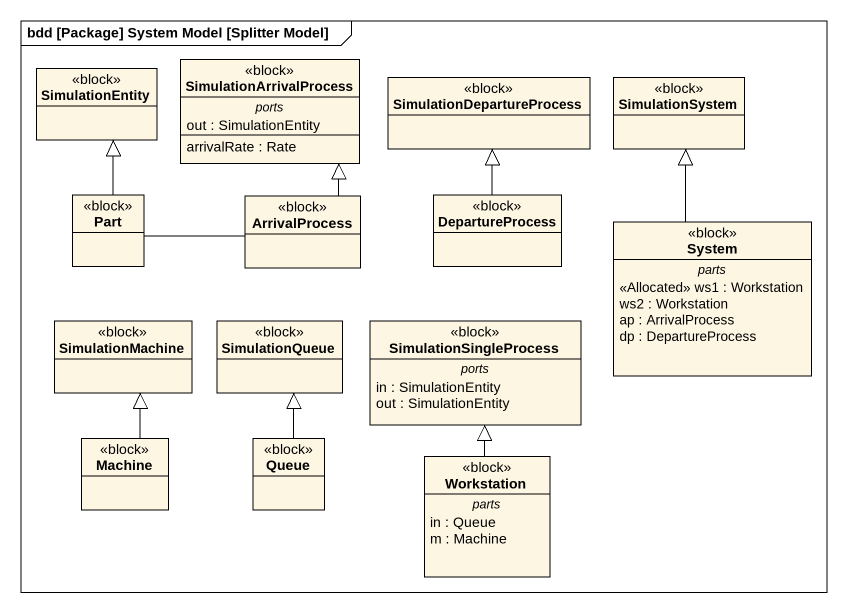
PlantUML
@startuml
mainframe bdd [Package] System Model [Splitter Model]
hide circle
hide empty members
class SimulationEntity <<block>>
class SimulationArrivalProcess <<block>> {
  -- ports --
  out : SimulationEntity
  --
  arrivalRate : Rate
}
class SimulationDepartureProcess <<block>>
class SimulationSystem <<block>>
class Part <<block>>
class ArrivalProcess <<block>>
class DepartureProcess <<block>>
class System <<block>> {
  -- parts --
  <<Allocated>> ws1 : Workstation
  ws2 : Workstation
  ap : ArrivalProcess
  dp : DepartureProcess
}
class SimulationMachine <<block>>
class SimulationQueue <<block>>
class SimulationSingleProcess <<block>> {
  -- ports --
  in : SimulationEntity
  out : SimulationEntity
}
class Machine <<block>>
class "Queue" as Queue_ <<block>>
class Workstation <<block>> {
  -- parts --
  in : Queue
  m : Machine
}
Part -up-|> SimulationEntity
Part -right- ArrivalProcess
ArrivalProcess -up-|> SimulationArrivalProcess
DepartureProcess -up-|> SimulationDepartureProcess
System -up-|> SimulationSystem
Machine -up-|> SimulationMachine
Queue_ -up-|> SimulationQueue
Workstation -up-|> SimulationSingleProcess
@enduml
